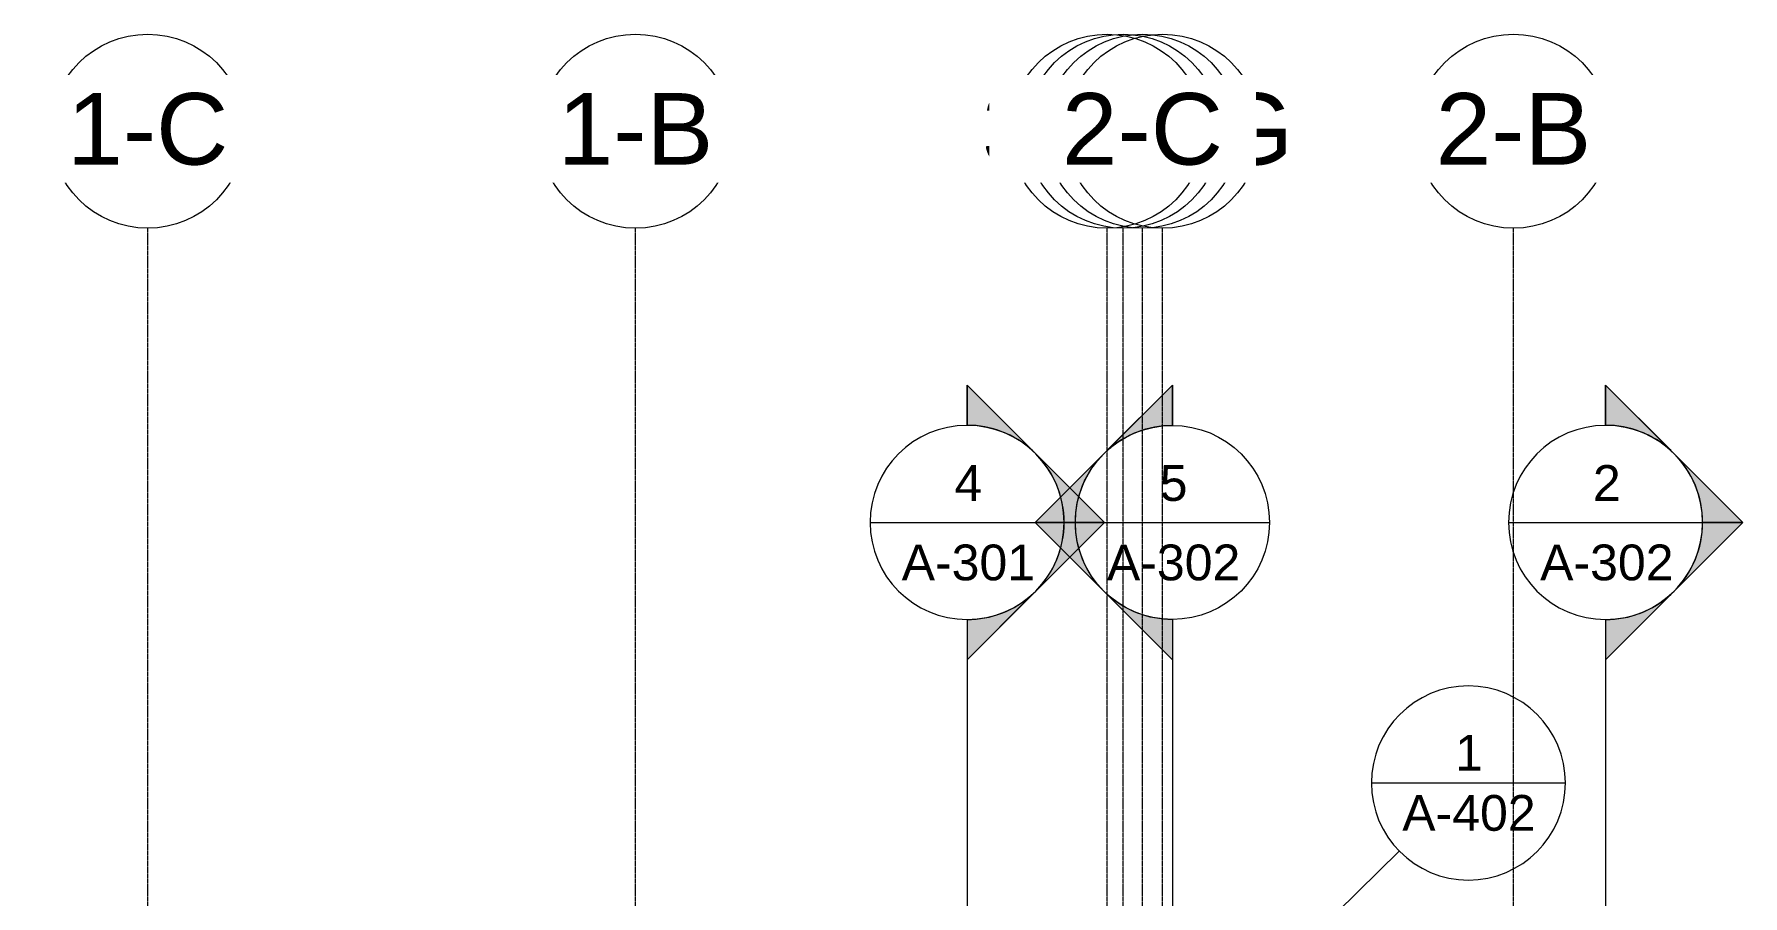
# Model space of a CAD drawing. Header units: inches. Extents: x -55396 to -733, y -290 to 853.
# Drawn here: x -16517 to -15672, y 408 to 835 of the extents above; entities that cross this region are included whole.
import ezdxf

# ---------------------------------------------------------------- set-up
doc = ezdxf.new("R2010")
doc.units = ezdxf.units.IN
doc.header["$MEASUREMENT"] = 0
doc.linetypes.add('Grid Line 1_2_', pattern=[0.875, 0.5, -0.125, 0.125, -0.125])
for name, color, linetype, lineweight in [('A-ANNO-SYMB', 150, 'Continuous', 9), ('G-ANNO-SYMB', 111, 'Continuous', 9), ('S-GRID', 1, 'Continuous', 9), ('S-GRID-IDEN', 1, 'Continuous', 9)]:
    doc.layers.add(name, color=color, linetype=linetype, lineweight=lineweight)
doc.styles.add('Arial_1', font='arial.ttf', dxfattribs={"height": 35.407186})
doc.styles.add('Arial_2', font='arial.ttf', dxfattribs={"height": 17.703593})

# ---------------------------------------------------------------- blocks, each defined once
blk = doc.blocks.new('Grid - Grid Head - Circle-14747-Section 1')
at = {"layer": 'S-GRID-IDEN'}
blk.add_circle((21143.8, 786.66), 48, dxfattribs=at)
blk = doc.blocks.new('Section - Section Head - Filled-1526-Section 1')
at = {"layer": 'G-ANNO-SYMB'}
h = blk.add_hatch(color=256, dxfattribs=at)
edge = h.paths.add_edge_path(flags=0)
edge.add_arc((22272.83, 593.16), 48.06, 47.9216, 90)
edge.add_line((22272.83, 641.22), (22272.83, 661.04))
edge.add_line((22272.83, 661.04), (22305.04, 628.83))
h = blk.add_hatch(color=256, dxfattribs=at)
edge = h.paths.add_edge_path(flags=0)
edge.add_line((22306.77, 627.1), (22340.72, 593.16))
edge.add_line((22340.72, 593.16), (22320.83, 593.16))
edge.add_arc((22272.83, 593.16), 48, 360, 405)
h = blk.add_hatch(color=256, dxfattribs=at)
edge = h.paths.add_edge_path(flags=0)
edge.add_arc((22272.83, 593.16), 48, 315, 360)
edge.add_line((22320.83, 593.16), (22340.72, 593.16))
edge.add_line((22340.72, 593.16), (22306.77, 559.22))
h = blk.add_hatch(color=256, dxfattribs=at)
edge = h.paths.add_edge_path(flags=0)
edge.add_line((22305.04, 557.48), (22272.83, 525.27))
edge.add_line((22272.83, 525.27), (22272.83, 545.09))
edge.add_arc((22272.83, 593.16), 48.06, 270, 312.0784)
for p, q in [((22340.72, 593.16), (22272.83, 661.04)), ((22272.83, 641.16), (22272.83, 661.04)), ((22305.04, 628.83), (22272.83, 661.04)), ((22272.83, 661.04), (22272.83, 641.22)), ((22340.72, 593.16), (22306.77, 627.1)), ((22340.72, 593.16), (22272.83, 525.27)), ((22306.77, 559.22), (22340.72, 593.16)), ((22320.83, 593.16), (22340.72, 593.16)), ((22340.72, 593.16), (22320.83, 593.16)), ((22272.83, 525.27), (22305.04, 557.48)), ((22272.83, 545.16), (22272.83, 525.27)), ((22272.83, 545.09), (22272.83, 525.27))]:
    blk.add_line(p, q, dxfattribs=at)
for radius, start, end in [(48, 90, 270), (48.06, 47.9216, 90), (48, 270, 90), (48, 360, 45), (48, 315, 360), (48.06, 270, 312.0784)]:
    blk.add_arc((22272.83, 593.16), radius, start, end, dxfattribs=at)
blk = doc.blocks.new('Section - Callout Head-19020-Section 1')
at = {"layer": 'A-ANNO-SYMB'}
blk.add_line((22472.78, 464.27), (22568.78, 464.27), dxfattribs=at)
for start, end in [(0, 180), (180, 360)]:
    blk.add_arc((22520.78, 464.27), 48, start, end, dxfattribs=at)

msp = doc.modelspace()

# ---------------------------------------------------------------- linework, layer by layer
at = {"layer": 'A-ANNO-SYMB'}
msp.add_line((-15888.95, 384.59), (-15842.2, 430.6), dxfattribs=at)
at = {"layer": 'G-ANNO-SYMB'}
for p, q in [((-16103.94, 593.16), (-16007.94, 593.16)), ((-16002.41, 593.16), (-15906.41, 593.16)), ((-15788.14, 593.16), (-15692.14, 593.16)), ((-16055.94, 545.16), (-16055.94, -79.66)), ((-15954.41, 545.16), (-15954.41, -79.66)), ((-15740.14, 545.16), (-15740.14, -79.66))]:
    msp.add_line(p, q, dxfattribs=at)
at = {"layer": 'S-GRID', "linetype": 'Grid Line 1_2_'}
for p, q in [((-16461.22, -273.16), (-16461.22, 738.66)), ((-16461.22, -273.16), (-16461.22, 738.66)), ((-16219.97, -273.16), (-16219.97, 738.66)), ((-16219.97, -273.16), (-16219.97, 738.66)), ((-15986.72, -273.16), (-15986.72, 738.66)), ((-15978.72, -273.16), (-15978.72, 738.66)), ((-15969.22, -273.16), (-15969.22, 738.66)), ((-15969.22, -273.16), (-15969.22, 738.66)), ((-15959.22, -273.16), (-15959.22, 738.66)), ((-15785.72, -273.16), (-15785.72, 738.66)), ((-15785.72, -273.16), (-15785.72, 738.66))]:
    msp.add_line(p, q, dxfattribs=at)

# ---------------------------------------------------------------- block references
at = {"layer": 'A-ANNO-SYMB'}
msp.add_blockref('Section - Callout Head-19020-Section 1', (-38328.77, 0), dxfattribs=at)
at = {"layer": 'G-ANNO-SYMB'}
for p in [(-38328.77, 0), (-38012.97, 0)]:
    msp.add_blockref('Section - Section Head - Filled-1526-Section 1', p, dxfattribs=at)
at = {"layer": 'G-ANNO-SYMB', "extrusion": (0, 0, -1)}
msp.add_blockref('Section - Section Head - Filled-1526-Section 1', (-6318.42, 0), dxfattribs=at)
at = {"layer": 'S-GRID-IDEN'}
for p in [(-37605.02, 0), (-37363.77, 0), (-37122.52, 0), (-36929.52, 0)]:
    msp.add_blockref('Grid - Grid Head - Circle-14747-Section 1', p, dxfattribs=at)

# ---------------------------------------------------------------- texts
at = {"layer": 'A-ANNO-SYMB', "attachment_point": 2, "line_spacing_factor": 0.938532, "style": 'Arial_2'}
for s, insert, char_height, width in [('1', (-15807.72, 488.09), 17.7, 16.416), ('A-402', (-15807.72, 458.33), 17.704, 78.624)]:
    msp.add_mtext(s, dxfattribs=dict(at, insert=insert, char_height=char_height, width=width))
at = {"layer": 'G-ANNO-SYMB', "attachment_point": 2, "line_spacing_factor": 0.938532, "style": 'Arial_2'}
for s, insert, char_height, width in [('4', (-16055.32, 621.5), 17.7, 16.416), ('5', (-15953.8, 621.5), 17.7, 16.416), ('2', (-15739.53, 621.5), 17.7, 16.416), ('A-301', (-16055.32, 582.22), 17.704, 78.624), ('A-302', (-15953.8, 582.22), 17.704, 78.624), ('A-302', (-15739.53, 582.22), 17.704, 78.624)]:
    msp.add_mtext(s, dxfattribs=dict(at, insert=insert, char_height=char_height, width=width))

# ---------------------------------------------------------------- next in the draw order: texts
at = {"layer": 'S-GRID-IDEN', "char_height": 35.407, "width": 85.104, "attachment_point": 2, "line_spacing_factor": 0.938532, "style": 'Arial_1', "bg_fill": 3, "box_fill_scale": 1.25, "bg_fill_color": 0, "bg_fill_transparency": 0}
for s, insert in [('3-5', (-16461.23, 805.53)), ('3-4', (-16219.98, 805.53)), ('3-3', (-15978.73, 805.53)), ('3-2', (-15785.73, 805.53))]:
    msp.add_mtext(s, dxfattribs=dict(at, insert=insert))

# ---------------------------------------------------------------- next in the draw order: block references
at = {"layer": 'S-GRID-IDEN'}
for p in [(-37605.02, 0), (-37363.77, 0), (-37130.52, 0), (-36929.52, 0)]:
    msp.add_blockref('Grid - Grid Head - Circle-14747-Section 1', p, dxfattribs=at)

# ---------------------------------------------------------------- next in the draw order: texts
at = {"layer": 'S-GRID-IDEN', "char_height": 35.407, "attachment_point": 2, "line_spacing_factor": 0.938532, "style": 'Arial_1', "bg_fill": 3, "box_fill_scale": 1.25, "bg_fill_color": 0, "bg_fill_transparency": 0}
for s, insert, width in [('1-C', (-16461.23, 805.53), 94.608), ('1-B', (-16219.98, 805.53), 91.584), ('3-3.G', (-15986.73, 805.53), 147.312), ('2-B', (-15785.73, 805.53), 91.584)]:
    msp.add_mtext(s, dxfattribs=dict(at, insert=insert, width=width))

# ---------------------------------------------------------------- next in the draw order: block references
at = {"layer": 'S-GRID-IDEN'}
msp.add_blockref('Grid - Grid Head - Circle-14747-Section 1', (-37113.02, 0), dxfattribs=at)

# ---------------------------------------------------------------- next in the draw order: texts
at = {"layer": 'S-GRID-IDEN', "insert": (-15969.23, 805.53), "char_height": 35.407, "width": 91.584, "attachment_point": 2, "line_spacing_factor": 0.938532, "style": 'Arial_1', "bg_fill": 3, "box_fill_scale": 1.25, "bg_fill_color": 0, "bg_fill_transparency": 0}
msp.add_mtext('1-A', dxfattribs=at)

# ---------------------------------------------------------------- next in the draw order: block references
at = {"layer": 'S-GRID-IDEN'}
msp.add_blockref('Grid - Grid Head - Circle-14747-Section 1', (-37103.02, 0), dxfattribs=at)

# ---------------------------------------------------------------- next in the draw order: texts
at = {"layer": 'S-GRID-IDEN', "insert": (-15959.23, 805.53), "char_height": 35.407, "width": 153.792, "attachment_point": 2, "line_spacing_factor": 0.938532, "style": 'Arial_1', "bg_fill": 3, "box_fill_scale": 1.25, "bg_fill_color": 0, "bg_fill_transparency": 0}
msp.add_mtext('1-A.G', dxfattribs=at)

# ---------------------------------------------------------------- next in the draw order: block references
at = {"layer": 'S-GRID-IDEN'}
msp.add_blockref('Grid - Grid Head - Circle-14747-Section 1', (-37113.02, 0), dxfattribs=at)

# ---------------------------------------------------------------- next in the draw order: texts
at = {"layer": 'S-GRID-IDEN', "insert": (-15969.23, 805.53), "char_height": 35.407, "width": 94.608, "attachment_point": 2, "line_spacing_factor": 0.938532, "style": 'Arial_1', "bg_fill": 3, "box_fill_scale": 1.25, "bg_fill_color": 0, "bg_fill_transparency": 0}
msp.add_mtext('2-C', dxfattribs=at)

doc.saveas('drawing.dxf')
